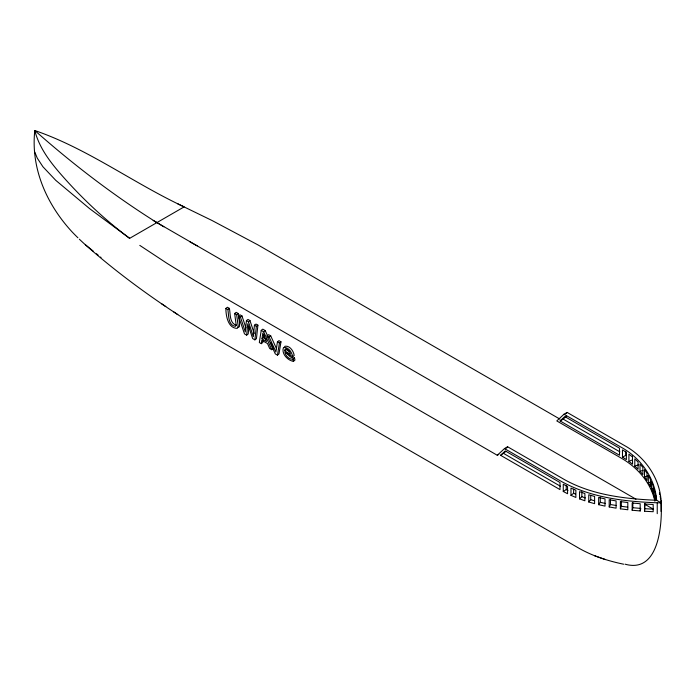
<?xml version="1.0" encoding="UTF-8"?>
<svg xmlns="http://www.w3.org/2000/svg" width="696" height="696" viewBox="0 0 696 696"><rect width="100%" height="100%" fill="white"/><g stroke="black" fill="none" stroke-linecap="round" stroke-linejoin="round"><path stroke-width="1.04" d="M284.612 350.819L285.064 349.114C287.84 348.818 289.971 351.793 290.519 354.238L284.612 350.819L286.143 349.557L286.16 348.47M245.888 327.799L241.999 315.967L239.963 314.801L238.424 315.967L244.479 333.863L246.654 335.124L247.75 323.797L252.648 338.578L254.875 339.865L256.424 338.7L257.92 325.163L255.98 324.04L254.431 325.206L253.335 336.664L248.437 321.752L246.428 320.586L247.976 319.421L249.986 320.586L254.231 333.514M246.428 320.586L245.314 331.922L240.451 317.132L238.424 315.967M248.898 326.755L248.202 333.958L246.654 335.124M254.875 339.865L256.372 326.328L257.92 325.163M268.195 337.142L265.193 330.539L262.757 329.13L261.226 330.391L259.312 342.519L261.313 343.667L261.792 340.257L267.481 343.537L269.7 348.513L271.788 349.723L273.319 348.461L270.753 342.797M263.088 340.701L262.844 342.406L261.313 343.667M261.992 338.865L262.818 333.106L266.577 341.519L261.992 338.865L263.523 337.603L263.932 334.724M267.073 335.916L275.303 353.89L277.443 355.125L278.974 353.864L280.984 341.797L278.965 340.631L277.434 341.893L275.894 351.985L269.195 337.134L267.073 335.916L268.604 334.654L270.727 335.872L276.53 348.748M644.583 511.264L644.583 504.026L653.179 504.478L653.179 511.717L644.583 511.264L644.983 503.547M277.443 355.125L279.453 343.058L280.984 341.797M640.642 509.272L640.19 510.951L632.168 510.246L632.847 507.715L632.847 502.547M620.371 508.811L620.371 501.572L627.818 502.538L627.818 509.768L620.371 508.811L621.337 506.314L621.337 501.146M609.2 506.958L609.2 499.728L616.091 500.929L616.091 508.158L609.2 506.958L610.479 504.513L610.479 499.345M598.656 504.687L598.656 497.457L605.015 498.893L605.015 506.123L598.656 504.687L600.274 502.312L600.274 497.144M284.586 346.747L285.029 346.225C289.875 345.451 293.599 351.141 294.182 355.482L292.651 356.743L284.908 352.272C285.673 355.891 288.988 359.51 292.885 359.24L294.53 358.048L294.956 360.11L293.425 361.372C287.509 360.406 281.123 353.472 283.498 347.487C288.344 346.712 292.068 352.402 292.651 356.743M588.764 501.999L588.764 494.769L594.61 496.431L594.61 503.66L588.764 501.999L590.721 499.702L590.721 495.569M579.533 498.884L579.533 491.654L584.892 493.534L584.892 500.772L579.533 498.884L581.839 496.7L581.839 491.533M139.792 245.383L167.023 263.34L195.472 280.888L497.283 455.28L504.487 448.589L507.619 446.78L564.682 479.727C592.635 495.23 625.252 498.893 656.667 500.285L661.2 502.903C662.244 524.671 658.912 573.774 625.025 564.169M505.461 448.79L507.619 446.78M500.589 455.306L505.296 450.938L559.993 482.519L559.993 489.601L500.589 455.306L506.07 451.312M504.487 448.589L561.628 481.58C591.887 498.249 627.235 501.938 661.2 502.903C660.487 478.735 645.201 456.828 624.268 445.414L567.127 412.423L563.995 414.233L556.791 420.923L621.058 458.029C637.388 467.251 650.812 482.598 654.893 501.198M565.691 413.763L567.127 412.423M560.097 420.95L564.804 416.582L619.501 448.163L619.501 455.245L560.097 420.95L563.229 419.14L566.361 416.225M261.226 330.391L263.662 331.801L265.193 330.539M269.195 337.134L270.727 335.872M293.425 361.372L292.999 359.31L294.53 358.048M570.972 495.352L570.972 488.113L575.87 490.228L575.87 497.457L570.972 495.352L573.626 493.299L573.626 489.166M238.162 327.416L239.38 326.711L239.572 323.257L238.171 313.461L236.196 312.321L234.648 313.487L236.631 314.627L238.162 325.902L237.292 328.39C227.818 328.312 225.922 315.54 225.861 308.415L227.409 307.249L229.384 308.389C230.576 313.818 229.28 323.283 236.422 325.223M234.648 313.487L236.179 325.041L235.457 326.354C227.836 325.389 228.88 314.801 227.836 309.555L229.384 308.389M236.631 314.627L238.171 313.461M240.451 317.132L241.999 315.967M248.437 321.752L249.986 320.586M563.264 491.48L563.264 484.242L567.562 486.495L567.562 493.725L563.264 491.48L566.24 489.584L566.24 485.451M34.8 152.102L37.288 158.166L42.926 166.753L55.732 180.316L89.584 208.617L129.647 238.337L184.17 206.86C133.475 183.248 87.887 148.726 34.8 130.517C30.624 168.58 46.91 204.798 72.375 232.203A172.486 99.589 60 0 0 77.935 237.806M497.283 455.28L498.849 454.375M622.476 457.115L626.374 459.595L626.374 452.365L622.476 449.886L622.476 457.115L625.756 455.402L625.756 451.269M632.56 456.976L628.914 454.149L628.914 461.378L632.464 459.856M634.804 466.12L638.067 469.217L638.067 461.979L634.804 458.89L634.804 466.12L638.589 464.798M640.007 471.253L642.878 474.628L642.878 467.39L640.007 464.023L640.007 471.253L642.982 470.409M644.513 476.769L646.993 480.431L646.993 473.202L644.513 469.53L644.513 476.769L647.611 476.064M648.324 482.659L650.412 486.635L650.412 479.405L648.324 475.429L648.324 482.659L650.447 482.285M294.417 357.979C291.189 358.292 288.361 355.639 287.048 352.889M651.447 488.931L653.118 493.229L653.118 485.999L651.447 481.693L651.447 488.931L653.179 488.705M653.875 495.569L655.11 500.198L655.11 492.968L653.875 488.34L653.875 495.569L655.632 495.413M644.983 508.715L653.579 509.168M632.847 507.715L640.859 508.428M621.337 506.314L627.722 507.14M610.479 504.513L616.386 505.54M600.274 502.312L605.572 503.504M623.651 564.204C608.469 561.046 593.471 556.322 579.872 548.761L228.601 345.955C178.028 316.48 129.221 283.533 85.286 244.74M590.721 499.702L594.619 500.815M581.839 496.7L585.406 497.962M594.48 555.704L605.555 559.61M573.626 493.299L575.583 494.143M177.793 203.85L212.002 220.484L257.877 244.861L559.923 419.114M566.24 489.584L567.962 490.48M189.973 241.886L197.246 245.888M563.995 414.233L621.058 447.18C640.598 457.846 654.91 477.856 656.667 500.285M563.229 419.14L619.849 451.834M153.155 220.432L635.961 499.18M644.435 504.069L652.909 508.959M503.721 453.496L560.341 486.191M225.861 308.415L227.836 309.555M254.431 325.206L256.372 326.328M277.434 341.893L279.453 343.058M286.143 349.557L289.519 351.515M263.523 337.603L266.272 339.196M163.864 226.809L156.296 222.224M161.402 303.613L165.77 306.553M173.661 311.834L177.784 314.609M129.647 238.337C106.94 221.328 85.956 202.04 66.894 181.03C53.548 166.24 39.803 150.284 34.8 130.517A802.549 463.353 60 0 0 156.296 222.233M628.914 461.378L632.56 464.206L632.464 455.715M100.563 257.05L101.024 257.416M93.247 251.117L84.381 243.878A172.486 99.589 60 0 1 79.361 239.189M96.5 253.753L98.127 255.075M263.662 331.801L271.788 349.723M660.182 496.109L660.643 499.084M656.389 500.311L655.615 495.343L655.615 500.511M661.061 500.607L661.061 511.464M659.486 492.577L659.486 494.647M657.233 502.825L657.233 513.674M640.19 510.951L640.19 503.721L632.168 503.008L632.168 510.246"/></g></svg>
